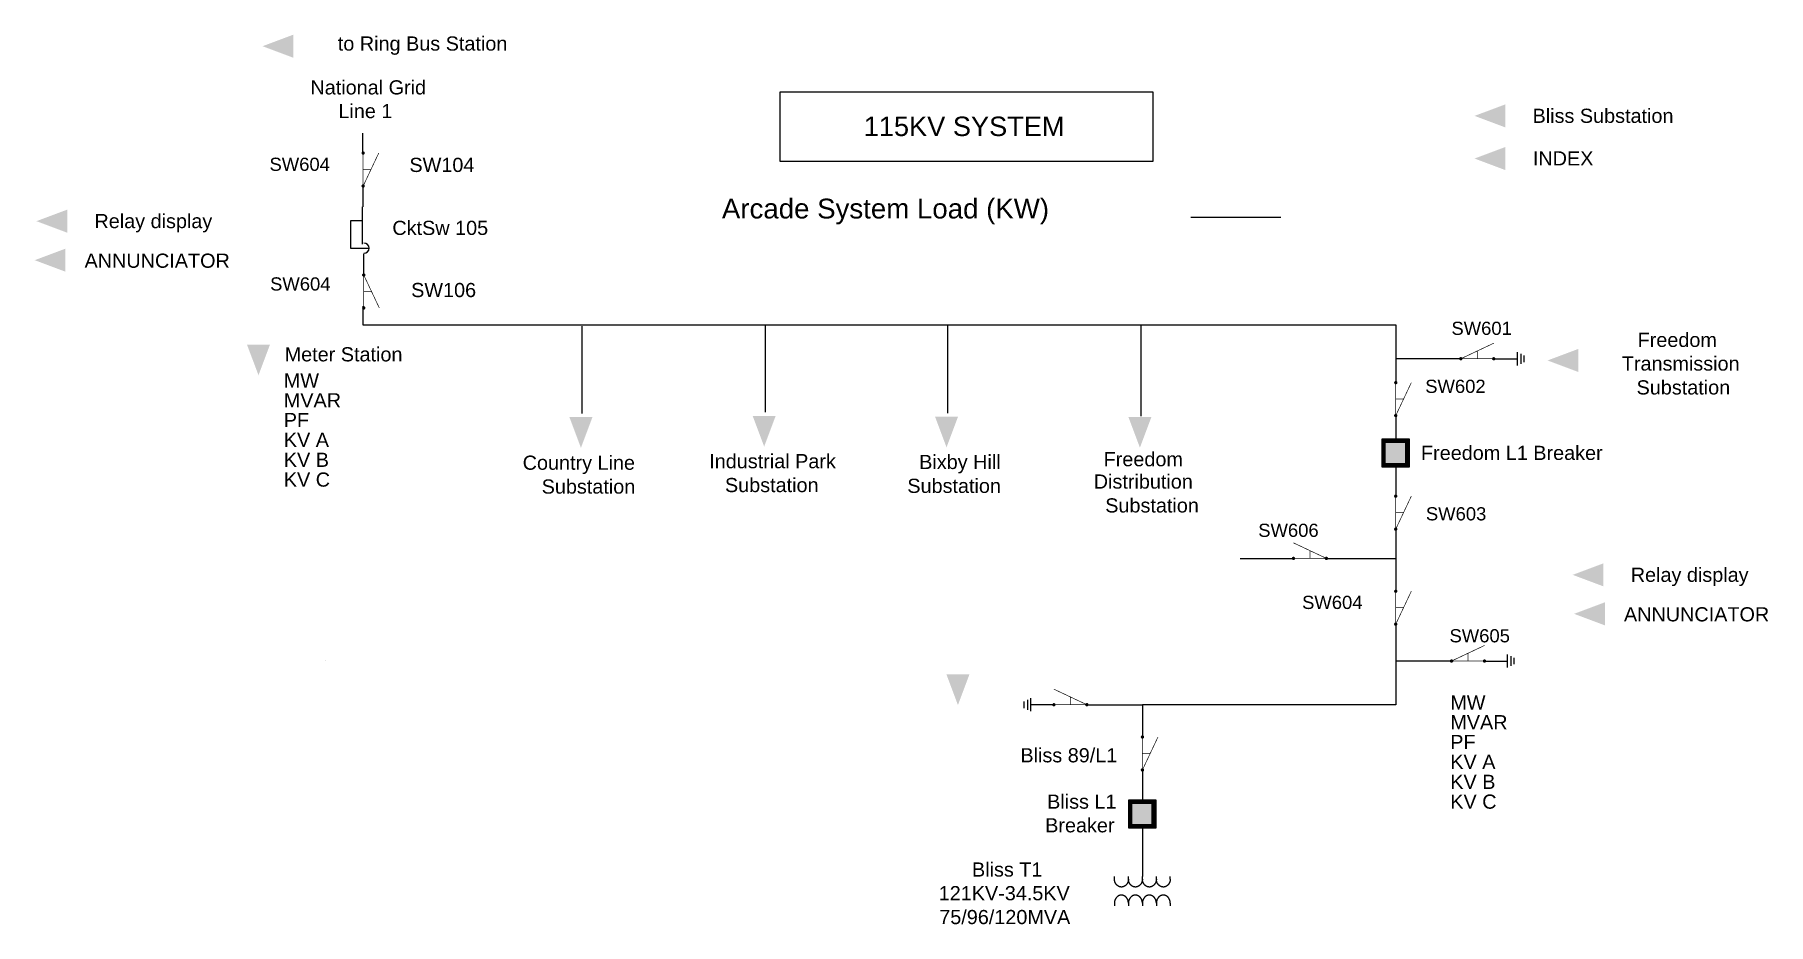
# Model space of a CAD drawing. Extents: x -9.9 to 16.3, y 5.7 to 19.2.
import ezdxf
from ezdxf.enums import TextEntityAlignment as Align

# ---------------------------------------------------------------- set-up
doc = ezdxf.new("R2010")
doc.units = 0
doc.header["$MEASUREMENT"] = 0
doc.layers.get('0').update_dxf_attribs({"color": 6, "linetype": 'CONTINUOUS'})
for name, color, linetype in [('DISPLAY', 7, 'CONTINUOUS'), ('STATE_1', 3, 'CONTINUOUS'), ('STATE_2', 1, 'CONTINUOUS'), ('SYMBOL', 7, 'CONTINUOUS')]:
    doc.layers.add(name, color=color, linetype=linetype)
doc.styles.add('ARIAL', font='txt')

# ---------------------------------------------------------------- blocks, each defined once
blk = doc.blocks.new('2_STATE_BRKR_SYMBOL_ST1-GR')
at = {"color": 6}
blk.add_lwpolyline([(6.047, 4.105), (6.467, 4.105), (6.467, 4.525), (6.047, 4.525)], close=True, dxfattribs=at)
at = {"layer": 'STATE_1', "color": 3, "linetype": 'Continuous'}
blk.add_line((6.408, 4.105), (6.408, 4.525), dxfattribs=at)
at = {"layer": 'STATE_1', "color": 3, "linetype": 'Continuous', "const_width": 0.0588}
for points in [[(6.047, 4.496), (6.467, 4.496)], [(6.077, 4.525), (6.077, 4.105)], [(6.438, 4.525), (6.438, 4.105)], [(6.047, 4.134), (6.467, 4.134)]]:
    blk.add_lwpolyline(points, dxfattribs=at)
at = {"layer": 'STATE_2', "color": 1}
blk.add_solid([(6.047, 4.105), (6.047, 4.525), (6.467, 4.105), (6.467, 4.525)], dxfattribs=at)
at = {"color": 6, "linetype": 'Continuous', "flags": 9}
blk.add_attdef('LINKAGE', (5.991, 3.959), '', height=0.084, dxfattribs=at)
blk = doc.blocks.new('ARROW_HEAD_DISPLAY_REF')
at = {"color": 5}
blk.add_solid([(0.125, -0.09375), (-0.125, 0), (0.125, 0.09375)], dxfattribs=at)
at = {"flags": 9}
blk.add_attdef('DISPLAY', (-0.25, -0.25), '', height=0.075, dxfattribs=at)
blk = doc.blocks.new('*U9')
at = {"layer": 'DISPLAY', "color": 2, "style": 'ARIAL'}
blk.add_text('Freedom L1 Breaker', height=0.215, dxfattribs=at).set_placement((11.08, 12.782))
blk = doc.blocks.new('SWITCH-1_ST1-GREEN_ST2-RE0')
at = {"const_width": 0.025}
for points in [[(-0.013, 0, 1), (0.013, 0, 1)], [(0.487, 0, 1), (0.512, 0, 1)]]:
    blk.add_lwpolyline(points, format="xyb", close=True, dxfattribs=at)
at = {"const_width": 0.01}
for points in [[(0, 0), (0.5, 0.236)], [(0.5, 0), (0, 0)], [(0.294, 0), (0.205, 0)], [(0.25, 0.123), (0.25, 0)]]:
    blk.add_lwpolyline(points, dxfattribs=at)
at = {"layer": 'STATE_1', "const_width": 0.025}
for points in [[(-0.013, 0, 1), (0.013, 0, 1)], [(0.487, 0, 1), (0.512, 0, 1)]]:
    blk.add_lwpolyline(points, format="xyb", close=True, dxfattribs=at)
at = {"layer": 'STATE_1', "const_width": 0.01}
for points in [[(0, 0), (0.5, 0.236)], [(0.294, 0), (0.205, 0)], [(0.25, 0.123), (0.25, 0)]]:
    blk.add_lwpolyline(points, dxfattribs=at)
at = {"layer": 'STATE_2', "const_width": 0.025}
for points in [[(-0.013, 0, 1), (0.013, 0, 1)], [(0.487, 0, 1), (0.512, 0, 1)]]:
    blk.add_lwpolyline(points, format="xyb", close=True, dxfattribs=at)
at = {"layer": 'STATE_2', "const_width": 0.01}
blk.add_lwpolyline([(0.5, 0), (0, 0)], dxfattribs=at)
at = {"linetype": 'Continuous', "style": 'ARIAL', "flags": 9}
blk.add_attdef('LINKAGE', (-0.063, -0.37), '', height=0.1, dxfattribs=at)
blk = doc.blocks.new('*U12')
at = {"color": 2, "style": 'ARIAL'}
blk.add_text('SW605', height=0.2, dxfattribs=at).set_placement((11.512, 10.015))
blk = doc.blocks.new('*U13')
at = {"color": 2, "style": 'ARIAL'}
blk.add_text('SW604', height=0.2, dxfattribs=at).set_placement((9.277, 10.521))
blk = doc.blocks.new('*U14')
at = {"color": 2, "style": 'ARIAL'}
blk.add_text('SW606', height=0.2, dxfattribs=at).set_placement((8.612, 11.615))
blk = doc.blocks.new('*U15')
at = {"color": 2, "style": 'ARIAL'}
blk.add_text('SW603', height=0.2, dxfattribs=at).set_placement((11.154, 11.865))
blk = doc.blocks.new('*U16')
at = {"color": 2, "style": 'ARIAL'}
blk.add_text('SW602', height=0.2, dxfattribs=at).set_placement((11.144, 13.799))
blk = doc.blocks.new('*U17')
at = {"color": 2, "style": 'ARIAL'}
blk.add_text('SW601', height=0.2, dxfattribs=at).set_placement((11.541, 14.679))
blk = doc.blocks.new('*U18')
at = {"color": 2, "style": 'ARIAL'}
blk.add_text('Arcade System Load (KW)', height=0.3, dxfattribs=at).set_placement((0.724, 15.494))
blk = doc.blocks.new('*U19')
at = {"color": 2, "style": 'ARIAL'}
blk.add_text('SW604', height=0.2, dxfattribs=at).set_placement((9.277, 10.521))
blk = doc.blocks.new('*U20')
at = {"color": 2, "style": 'ARIAL'}
blk.add_text('SW604', height=0.2, dxfattribs=at).set_placement((9.277, 10.521))
blk = doc.blocks.new('CKTSW2030')
at = {"color": 6}
for p, q in [((0.186, 0.416), (0.186, 0.625)), ((0, 0.416), (0, 0)), ((0.186, 0.416), (0, 0.416)), ((0.186, 0.324), (0.186, 0.416)), ((0.186, 0.06), (0.186, 0.324)), ((0, 0), (0.284, 0))]:
    blk.add_line(p, q, dxfattribs=at)
blk.add_arc((0.206, 0), 0.0778, 270, 90, dxfattribs=at)
at = {"layer": 'STATE_1', "color": 3}
for p, q in [((0.186, 0.416), (0.186, 0.625)), ((0, 0.416), (0, 0)), ((0.186, 0.416), (0, 0.416)), ((0.186, 0.324), (0.186, 0.416)), ((0.186, 0.06), (0.186, 0.324)), ((0, 0), (0.284, 0))]:
    blk.add_line(p, q, dxfattribs=at)
blk.add_arc((0.206, 0), 0.0778, 270, 90, dxfattribs=at)
at = {"layer": 'STATE_2', "color": 1}
for p, q in [((0.186, 0.416), (0.186, 0.625)), ((0, 0.416), (0, 0)), ((0.186, 0.416), (0, 0.416)), ((0.186, 0.324), (0.186, 0.416)), ((0.186, 0.06), (0.186, 0.324)), ((0, 0), (0.284, 0))]:
    blk.add_line(p, q, dxfattribs=at)
blk.add_arc((0.206, 0), 0.0778, 270, 90, dxfattribs=at)
at = {"linetype": 'Continuous', "style": 'ARIAL', "flags": 9}
blk.add_attdef('LINKAGE', (-0.063, -0.37), '', height=0.1, dxfattribs=at)
blk = doc.blocks.new('ARROW_HEAD_DISPLAY_REF0')
at = {"color": 5}
blk.add_solid([(0.125, -0.09375), (-0.125, 0), (0.125, 0.09375)], dxfattribs=at)
at = {"flags": 9}
blk.add_attdef('DISPLAY', (-0.25, -0.25), '', height=0.075, dxfattribs=at)

msp = doc.modelspace()

# ---------------------------------------------------------------- linework, layer by layer
for p, q in [((7.591, 16.467), (8.955, 16.467)), ((-5.526, 9.744), (-5.526, 9.744))]:
    msp.add_line(p, q)
at = {"color": 4}
msp.add_lwpolyline([(1.366, 18.368), (7.014, 18.368), (7.014, 17.308), (1.366, 17.308)], close=True, dxfattribs=at)
at = {"color": 2}
for points in [[(6.644, 6.425, 0), (6.644, 6.422, 0), (6.644, 6.419, 0), (6.644, 6.416, 0), (6.643, 6.413, 0), (6.643, 6.41, 0), (6.643, 6.407, 0), (6.642, 6.404, 0), (6.642, 6.401, 0), (6.641, 6.398, 0), (6.641, 6.396, 0), (6.64, 6.393, 0), (6.639, 6.39, 0), (6.638, 6.387, 0), (6.638, 6.384, 0), (6.637, 6.381, 0), (6.636, 6.379, 0), (6.635, 6.376, 0), (6.634, 6.373, 0), (6.633, 6.371, 0), (6.631, 6.368, 0), (6.63, 6.365, 0), (6.629, 6.363, 0), (6.627, 6.36, 0), (6.626, 6.358, 0), (6.625, 6.355, 0), (6.623, 6.353, 0), (6.621, 6.351, 0), (6.62, 6.348, 0), (6.618, 6.346, 0), (6.616, 6.344, 0), (6.615, 6.342, 0), (6.613, 6.34, 0), (6.611, 6.337, 0), (6.609, 6.335, 0), (6.607, 6.333, 0), (6.605, 6.332, 0), (6.603, 6.33, 0), (6.601, 6.328, 0), (6.599, 6.326, 0), (6.597, 6.325, 0), (6.595, 6.323, 0), (6.592, 6.321, 0), (6.59, 6.32, 0), (6.588, 6.318, 0), (6.586, 6.317, 0), (6.583, 6.316, 0), (6.581, 6.315, 0), (6.578, 6.313, 0), (6.576, 6.312, 0), (6.574, 6.311, 0), (6.571, 6.31, 0), (6.569, 6.309, 0), (6.566, 6.309, 0), (6.564, 6.308, 0), (6.561, 6.307, 0), (6.559, 6.306, 0), (6.556, 6.306, 0), (6.553, 6.305, 0), (6.551, 6.305, 0), (6.548, 6.305, 0), (6.546, 6.304, 0), (6.543, 6.304, 0), (6.541, 6.304, 0), (6.538, 6.304, 0), (6.535, 6.304, 0), (6.533, 6.304, 0), (6.53, 6.304, 0), (6.528, 6.305, 0), (6.525, 6.305, 0), (6.522, 6.305, 0), (6.52, 6.306, 0), (6.517, 6.306, 0), (6.515, 6.307, 0), (6.512, 6.308, 0), (6.51, 6.309, 0), (6.507, 6.309, 0), (6.505, 6.31, 0), (6.502, 6.311, 0), (6.5, 6.312, 0), (6.497, 6.313, 0), (6.495, 6.315, 0), (6.493, 6.316, 0), (6.49, 6.317, 0), (6.488, 6.318, 0), (6.486, 6.32, 0), (6.484, 6.321, 0), (6.481, 6.323, 0), (6.479, 6.325, 0), (6.477, 6.326, 0), (6.475, 6.328, 0), (6.473, 6.33, 0), (6.471, 6.332, 0), (6.469, 6.333, 0), (6.467, 6.335, 0), (6.465, 6.337, 0), (6.463, 6.34, 0), (6.461, 6.342, 0), (6.46, 6.344, 0), (6.458, 6.346, 0), (6.456, 6.348, 0), (6.454, 6.351, 0), (6.453, 6.353, 0), (6.451, 6.355, 0), (6.45, 6.358, 0), (6.449, 6.36, 0), (6.447, 6.363, 0), (6.446, 6.365, 0), (6.445, 6.368, 0), (6.443, 6.371, 0), (6.442, 6.373, 0), (6.441, 6.376, 0), (6.44, 6.379, 0), (6.439, 6.381, 0), (6.438, 6.384, 0), (6.437, 6.387, 0), (6.437, 6.39, 0), (6.436, 6.393, 0), (6.435, 6.396, 0), (6.435, 6.398, 0), (6.434, 6.401, 0), (6.434, 6.404, 0), (6.433, 6.407, 0), (6.433, 6.41, 0), (6.433, 6.413, 0), (6.432, 6.416, 0), (6.432, 6.419, 0), (6.432, 6.422, 0), (6.432, 6.425, 0)], [(6.856, 6.425, 0), (6.856, 6.422, 0), (6.855, 6.419, 0), (6.855, 6.416, 0), (6.855, 6.413, 0), (6.855, 6.41, 0), (6.854, 6.407, 0), (6.854, 6.404, 0), (6.854, 6.401, 0), (6.853, 6.398, 0), (6.852, 6.396, 0), (6.852, 6.393, 0), (6.851, 6.39, 0), (6.85, 6.387, 0), (6.849, 6.384, 0), (6.848, 6.381, 0), (6.847, 6.379, 0), (6.846, 6.376, 0), (6.845, 6.373, 0), (6.844, 6.371, 0), (6.843, 6.368, 0), (6.842, 6.365, 0), (6.84, 6.363, 0), (6.839, 6.36, 0), (6.838, 6.358, 0), (6.836, 6.355, 0), (6.835, 6.353, 0), (6.833, 6.351, 0), (6.832, 6.348, 0), (6.83, 6.346, 0), (6.828, 6.344, 0), (6.826, 6.342, 0), (6.825, 6.34, 0), (6.823, 6.337, 0), (6.821, 6.335, 0), (6.819, 6.333, 0), (6.817, 6.332, 0), (6.815, 6.33, 0), (6.813, 6.328, 0), (6.811, 6.326, 0), (6.809, 6.325, 0), (6.806, 6.323, 0), (6.804, 6.321, 0), (6.802, 6.32, 0), (6.8, 6.318, 0), (6.797, 6.317, 0), (6.795, 6.316, 0), (6.793, 6.315, 0), (6.79, 6.313, 0), (6.788, 6.312, 0), (6.785, 6.311, 0), (6.783, 6.31, 0), (6.78, 6.309, 0), (6.778, 6.309, 0), (6.775, 6.308, 0), (6.773, 6.307, 0), (6.77, 6.306, 0), (6.768, 6.306, 0), (6.765, 6.305, 0), (6.763, 6.305, 0), (6.76, 6.305, 0), (6.757, 6.304, 0), (6.755, 6.304, 0), (6.752, 6.304, 0), (6.75, 6.304, 0), (6.747, 6.304, 0), (6.744, 6.304, 0), (6.742, 6.304, 0), (6.739, 6.305, 0), (6.737, 6.305, 0), (6.734, 6.305, 0), (6.732, 6.306, 0), (6.729, 6.306, 0), (6.726, 6.307, 0), (6.724, 6.308, 0), (6.721, 6.309, 0), (6.719, 6.309, 0), (6.716, 6.31, 0), (6.714, 6.311, 0), (6.712, 6.312, 0), (6.709, 6.313, 0), (6.707, 6.315, 0), (6.704, 6.316, 0), (6.702, 6.317, 0), (6.7, 6.318, 0), (6.697, 6.32, 0), (6.695, 6.321, 0), (6.693, 6.323, 0), (6.691, 6.325, 0), (6.689, 6.326, 0), (6.687, 6.328, 0), (6.685, 6.33, 0), (6.683, 6.332, 0), (6.681, 6.333, 0), (6.679, 6.335, 0), (6.677, 6.337, 0), (6.675, 6.34, 0), (6.673, 6.342, 0), (6.671, 6.344, 0), (6.67, 6.346, 0), (6.668, 6.348, 0), (6.666, 6.351, 0), (6.665, 6.353, 0), (6.663, 6.355, 0), (6.662, 6.358, 0), (6.66, 6.36, 0), (6.659, 6.363, 0), (6.658, 6.365, 0), (6.656, 6.368, 0), (6.655, 6.371, 0), (6.654, 6.373, 0), (6.653, 6.376, 0), (6.652, 6.379, 0), (6.651, 6.381, 0), (6.65, 6.384, 0), (6.649, 6.387, 0), (6.648, 6.39, 0), (6.648, 6.393, 0), (6.647, 6.396, 0), (6.646, 6.398, 0), (6.646, 6.401, 0), (6.645, 6.404, 0), (6.645, 6.407, 0), (6.645, 6.41, 0), (6.644, 6.413, 0), (6.644, 6.416, 0), (6.644, 6.419, 0), (6.644, 6.422, 0), (6.644, 6.425, 0)], [(7.067, 6.425, 0), (7.067, 6.422, 0), (7.067, 6.419, 0), (7.067, 6.416, 0), (7.067, 6.413, 0), (7.066, 6.41, 0), (7.066, 6.407, 0), (7.066, 6.404, 0), (7.065, 6.401, 0), (7.065, 6.398, 0), (7.064, 6.396, 0), (7.063, 6.393, 0), (7.063, 6.39, 0), (7.062, 6.387, 0), (7.061, 6.384, 0), (7.06, 6.381, 0), (7.059, 6.379, 0), (7.058, 6.376, 0), (7.057, 6.373, 0), (7.056, 6.371, 0), (7.055, 6.368, 0), (7.054, 6.365, 0), (7.052, 6.363, 0), (7.051, 6.36, 0), (7.049, 6.358, 0), (7.048, 6.355, 0), (7.046, 6.353, 0), (7.045, 6.351, 0), (7.043, 6.348, 0), (7.042, 6.346, 0), (7.04, 6.344, 0), (7.038, 6.342, 0), (7.036, 6.34, 0), (7.034, 6.337, 0), (7.033, 6.335, 0), (7.031, 6.333, 0), (7.029, 6.332, 0), (7.027, 6.33, 0), (7.024, 6.328, 0), (7.022, 6.326, 0), (7.02, 6.325, 0), (7.018, 6.323, 0), (7.016, 6.321, 0), (7.014, 6.32, 0), (7.011, 6.318, 0), (7.009, 6.317, 0), (7.007, 6.316, 0), (7.004, 6.315, 0), (7.002, 6.313, 0), (7, 6.312, 0), (6.997, 6.311, 0), (6.995, 6.31, 0), (6.992, 6.309, 0), (6.99, 6.309, 0), (6.987, 6.308, 0), (6.985, 6.307, 0), (6.982, 6.306, 0), (6.98, 6.306, 0), (6.977, 6.305, 0), (6.974, 6.305, 0), (6.972, 6.305, 0), (6.969, 6.304, 0), (6.967, 6.304, 0), (6.964, 6.304, 0), (6.961, 6.304, 0), (6.959, 6.304, 0), (6.956, 6.304, 0), (6.954, 6.304, 0), (6.951, 6.305, 0), (6.948, 6.305, 0), (6.946, 6.305, 0), (6.943, 6.306, 0), (6.941, 6.306, 0), (6.938, 6.307, 0), (6.936, 6.308, 0), (6.933, 6.309, 0), (6.931, 6.309, 0), (6.928, 6.31, 0), (6.926, 6.311, 0), (6.923, 6.312, 0), (6.921, 6.313, 0), (6.919, 6.315, 0), (6.916, 6.316, 0), (6.914, 6.317, 0), (6.912, 6.318, 0), (6.909, 6.32, 0), (6.907, 6.321, 0), (6.905, 6.323, 0), (6.903, 6.325, 0), (6.9, 6.326, 0), (6.898, 6.328, 0), (6.896, 6.33, 0), (6.894, 6.332, 0), (6.892, 6.333, 0), (6.89, 6.335, 0), (6.888, 6.337, 0), (6.887, 6.34, 0), (6.885, 6.342, 0), (6.883, 6.344, 0), (6.881, 6.346, 0), (6.88, 6.348, 0), (6.878, 6.351, 0), (6.876, 6.353, 0), (6.875, 6.355, 0), (6.873, 6.358, 0), (6.872, 6.36, 0), (6.871, 6.363, 0), (6.869, 6.365, 0), (6.868, 6.368, 0), (6.867, 6.371, 0), (6.866, 6.373, 0), (6.865, 6.376, 0), (6.864, 6.379, 0), (6.863, 6.381, 0), (6.862, 6.384, 0), (6.861, 6.387, 0), (6.86, 6.39, 0), (6.859, 6.393, 0), (6.859, 6.396, 0), (6.858, 6.398, 0), (6.858, 6.401, 0), (6.857, 6.404, 0), (6.857, 6.407, 0), (6.856, 6.41, 0), (6.856, 6.413, 0), (6.856, 6.416, 0), (6.856, 6.419, 0), (6.856, 6.422, 0), (6.856, 6.425, 0)], [(7.279, 6.425, 0), (7.279, 6.422, 0), (7.279, 6.419, 0), (7.279, 6.416, 0), (7.279, 6.413, 0), (7.278, 6.41, 0), (7.278, 6.407, 0), (7.277, 6.404, 0), (7.277, 6.401, 0), (7.276, 6.398, 0), (7.276, 6.396, 0), (7.275, 6.393, 0), (7.274, 6.39, 0), (7.274, 6.387, 0), (7.273, 6.384, 0), (7.272, 6.381, 0), (7.271, 6.379, 0), (7.27, 6.376, 0), (7.269, 6.373, 0), (7.268, 6.371, 0), (7.267, 6.368, 0), (7.265, 6.365, 0), (7.264, 6.363, 0), (7.263, 6.36, 0), (7.261, 6.358, 0), (7.26, 6.355, 0), (7.258, 6.353, 0), (7.257, 6.351, 0), (7.255, 6.348, 0), (7.253, 6.346, 0), (7.252, 6.344, 0), (7.25, 6.342, 0), (7.248, 6.34, 0), (7.246, 6.337, 0), (7.244, 6.335, 0), (7.242, 6.333, 0), (7.24, 6.332, 0), (7.238, 6.33, 0), (7.236, 6.328, 0), (7.234, 6.326, 0), (7.232, 6.325, 0), (7.23, 6.323, 0), (7.228, 6.321, 0), (7.225, 6.32, 0), (7.223, 6.318, 0), (7.221, 6.317, 0), (7.218, 6.316, 0), (7.216, 6.315, 0), (7.214, 6.313, 0), (7.211, 6.312, 0), (7.209, 6.311, 0), (7.206, 6.31, 0), (7.204, 6.309, 0), (7.201, 6.309, 0), (7.199, 6.308, 0), (7.196, 6.307, 0), (7.194, 6.306, 0), (7.191, 6.306, 0), (7.189, 6.305, 0), (7.186, 6.305, 0), (7.184, 6.305, 0), (7.181, 6.304, 0), (7.178, 6.304, 0), (7.176, 6.304, 0), (7.173, 6.304, 0), (7.171, 6.304, 0), (7.168, 6.304, 0), (7.165, 6.304, 0), (7.163, 6.305, 0), (7.16, 6.305, 0), (7.158, 6.305, 0), (7.155, 6.306, 0), (7.152, 6.306, 0), (7.15, 6.307, 0), (7.147, 6.308, 0), (7.145, 6.309, 0), (7.142, 6.309, 0), (7.14, 6.31, 0), (7.137, 6.311, 0), (7.135, 6.312, 0), (7.133, 6.313, 0), (7.13, 6.315, 0), (7.128, 6.316, 0), (7.126, 6.317, 0), (7.123, 6.318, 0), (7.121, 6.32, 0), (7.119, 6.321, 0), (7.117, 6.323, 0), (7.114, 6.325, 0), (7.112, 6.326, 0), (7.11, 6.328, 0), (7.108, 6.33, 0), (7.106, 6.332, 0), (7.104, 6.333, 0), (7.102, 6.335, 0), (7.1, 6.337, 0), (7.098, 6.34, 0), (7.096, 6.342, 0), (7.095, 6.344, 0), (7.093, 6.346, 0), (7.091, 6.348, 0), (7.09, 6.351, 0), (7.088, 6.353, 0), (7.087, 6.355, 0), (7.085, 6.358, 0), (7.084, 6.36, 0), (7.082, 6.363, 0), (7.081, 6.365, 0), (7.08, 6.368, 0), (7.079, 6.371, 0), (7.077, 6.373, 0), (7.076, 6.376, 0), (7.075, 6.379, 0), (7.074, 6.381, 0), (7.073, 6.384, 0), (7.073, 6.387, 0), (7.072, 6.39, 0), (7.071, 6.393, 0), (7.07, 6.396, 0), (7.07, 6.398, 0), (7.069, 6.401, 0), (7.069, 6.404, 0), (7.068, 6.407, 0), (7.068, 6.41, 0), (7.068, 6.413, 0), (7.068, 6.416, 0), (7.067, 6.419, 0), (7.067, 6.422, 0), (7.067, 6.425, 0)], [(6.644, 6.06, 0), (6.644, 6.063, 0), (6.644, 6.066, 0), (6.644, 6.069, 0), (6.643, 6.072, 0), (6.643, 6.075, 0), (6.643, 6.078, 0), (6.642, 6.081, 0), (6.642, 6.084, 0), (6.641, 6.086, 0), (6.641, 6.089, 0), (6.64, 6.092, 0), (6.639, 6.095, 0), (6.638, 6.098, 0), (6.638, 6.101, 0), (6.637, 6.103, 0), (6.636, 6.106, 0), (6.635, 6.109, 0), (6.634, 6.112, 0), (6.633, 6.114, 0), (6.631, 6.117, 0), (6.63, 6.12, 0), (6.629, 6.122, 0), (6.627, 6.125, 0), (6.626, 6.127, 0), (6.625, 6.13, 0), (6.623, 6.132, 0), (6.621, 6.134, 0), (6.62, 6.137, 0), (6.618, 6.139, 0), (6.616, 6.141, 0), (6.615, 6.143, 0), (6.613, 6.145, 0), (6.611, 6.147, 0), (6.609, 6.149, 0), (6.607, 6.151, 0), (6.605, 6.153, 0), (6.603, 6.155, 0), (6.601, 6.157, 0), (6.599, 6.159, 0), (6.597, 6.16, 0), (6.595, 6.162, 0), (6.592, 6.164, 0), (6.59, 6.165, 0), (6.588, 6.167, 0), (6.586, 6.168, 0), (6.583, 6.169, 0), (6.581, 6.17, 0), (6.578, 6.172, 0), (6.576, 6.173, 0), (6.574, 6.174, 0), (6.571, 6.175, 0), (6.569, 6.176, 0), (6.566, 6.176, 0), (6.564, 6.177, 0), (6.561, 6.178, 0), (6.559, 6.178, 0), (6.556, 6.179, 0), (6.553, 6.179, 0), (6.551, 6.18, 0), (6.548, 6.18, 0), (6.546, 6.18, 0), (6.543, 6.181, 0), (6.541, 6.181, 0), (6.538, 6.181, 0), (6.535, 6.181, 0), (6.533, 6.181, 0), (6.53, 6.18, 0), (6.528, 6.18, 0), (6.525, 6.18, 0), (6.522, 6.179, 0), (6.52, 6.179, 0), (6.517, 6.178, 0), (6.515, 6.178, 0), (6.512, 6.177, 0), (6.51, 6.176, 0), (6.507, 6.176, 0), (6.505, 6.175, 0), (6.502, 6.174, 0), (6.5, 6.173, 0), (6.497, 6.172, 0), (6.495, 6.17, 0), (6.493, 6.169, 0), (6.49, 6.168, 0), (6.488, 6.167, 0), (6.486, 6.165, 0), (6.484, 6.164, 0), (6.481, 6.162, 0), (6.479, 6.16, 0), (6.477, 6.159, 0), (6.475, 6.157, 0), (6.473, 6.155, 0), (6.471, 6.153, 0), (6.469, 6.151, 0), (6.467, 6.149, 0), (6.465, 6.147, 0), (6.463, 6.145, 0), (6.461, 6.143, 0), (6.46, 6.141, 0), (6.458, 6.139, 0), (6.456, 6.137, 0), (6.454, 6.134, 0), (6.453, 6.132, 0), (6.451, 6.13, 0), (6.45, 6.127, 0), (6.449, 6.125, 0), (6.447, 6.122, 0), (6.446, 6.12, 0), (6.445, 6.117, 0), (6.443, 6.114, 0), (6.442, 6.112, 0), (6.441, 6.109, 0), (6.44, 6.106, 0), (6.439, 6.103, 0), (6.438, 6.101, 0), (6.437, 6.098, 0), (6.437, 6.095, 0), (6.436, 6.092, 0), (6.435, 6.089, 0), (6.435, 6.086, 0), (6.434, 6.084, 0), (6.434, 6.081, 0), (6.433, 6.078, 0), (6.433, 6.075, 0), (6.433, 6.072, 0), (6.432, 6.069, 0), (6.432, 6.066, 0), (6.432, 6.063, 0), (6.432, 6.06, 0)], [(6.856, 6.06, 0), (6.856, 6.063, 0), (6.855, 6.066, 0), (6.855, 6.069, 0), (6.855, 6.072, 0), (6.855, 6.075, 0), (6.854, 6.078, 0), (6.854, 6.081, 0), (6.854, 6.084, 0), (6.853, 6.086, 0), (6.852, 6.089, 0), (6.852, 6.092, 0), (6.851, 6.095, 0), (6.85, 6.098, 0), (6.849, 6.101, 0), (6.848, 6.103, 0), (6.847, 6.106, 0), (6.846, 6.109, 0), (6.845, 6.112, 0), (6.844, 6.114, 0), (6.843, 6.117, 0), (6.842, 6.12, 0), (6.84, 6.122, 0), (6.839, 6.125, 0), (6.838, 6.127, 0), (6.836, 6.13, 0), (6.835, 6.132, 0), (6.833, 6.134, 0), (6.832, 6.137, 0), (6.83, 6.139, 0), (6.828, 6.141, 0), (6.826, 6.143, 0), (6.825, 6.145, 0), (6.823, 6.147, 0), (6.821, 6.149, 0), (6.819, 6.151, 0), (6.817, 6.153, 0), (6.815, 6.155, 0), (6.813, 6.157, 0), (6.811, 6.159, 0), (6.809, 6.16, 0), (6.806, 6.162, 0), (6.804, 6.164, 0), (6.802, 6.165, 0), (6.8, 6.167, 0), (6.797, 6.168, 0), (6.795, 6.169, 0), (6.793, 6.17, 0), (6.79, 6.172, 0), (6.788, 6.173, 0), (6.785, 6.174, 0), (6.783, 6.175, 0), (6.78, 6.176, 0), (6.778, 6.176, 0), (6.775, 6.177, 0), (6.773, 6.178, 0), (6.77, 6.178, 0), (6.768, 6.179, 0), (6.765, 6.179, 0), (6.763, 6.18, 0), (6.76, 6.18, 0), (6.757, 6.18, 0), (6.755, 6.181, 0), (6.752, 6.181, 0), (6.75, 6.181, 0), (6.747, 6.181, 0), (6.744, 6.181, 0), (6.742, 6.18, 0), (6.739, 6.18, 0), (6.737, 6.18, 0), (6.734, 6.179, 0), (6.732, 6.179, 0), (6.729, 6.178, 0), (6.726, 6.178, 0), (6.724, 6.177, 0), (6.721, 6.176, 0), (6.719, 6.176, 0), (6.716, 6.175, 0), (6.714, 6.174, 0), (6.712, 6.173, 0), (6.709, 6.172, 0), (6.707, 6.17, 0), (6.704, 6.169, 0), (6.702, 6.168, 0), (6.7, 6.167, 0), (6.697, 6.165, 0), (6.695, 6.164, 0), (6.693, 6.162, 0), (6.691, 6.16, 0), (6.689, 6.159, 0), (6.687, 6.157, 0), (6.685, 6.155, 0), (6.683, 6.153, 0), (6.681, 6.151, 0), (6.679, 6.149, 0), (6.677, 6.147, 0), (6.675, 6.145, 0), (6.673, 6.143, 0), (6.671, 6.141, 0), (6.67, 6.139, 0), (6.668, 6.137, 0), (6.666, 6.134, 0), (6.665, 6.132, 0), (6.663, 6.13, 0), (6.662, 6.127, 0), (6.66, 6.125, 0), (6.659, 6.122, 0), (6.658, 6.12, 0), (6.656, 6.117, 0), (6.655, 6.114, 0), (6.654, 6.112, 0), (6.653, 6.109, 0), (6.652, 6.106, 0), (6.651, 6.103, 0), (6.65, 6.101, 0), (6.649, 6.098, 0), (6.648, 6.095, 0), (6.648, 6.092, 0), (6.647, 6.089, 0), (6.646, 6.086, 0), (6.646, 6.084, 0), (6.645, 6.081, 0), (6.645, 6.078, 0), (6.645, 6.075, 0), (6.644, 6.072, 0), (6.644, 6.069, 0), (6.644, 6.066, 0), (6.644, 6.063, 0), (6.644, 6.06, 0)], [(7.067, 6.06, 0), (7.067, 6.063, 0), (7.067, 6.066, 0), (7.067, 6.069, 0), (7.067, 6.072, 0), (7.066, 6.075, 0), (7.066, 6.078, 0), (7.066, 6.081, 0), (7.065, 6.084, 0), (7.065, 6.086, 0), (7.064, 6.089, 0), (7.063, 6.092, 0), (7.063, 6.095, 0), (7.062, 6.098, 0), (7.061, 6.101, 0), (7.06, 6.103, 0), (7.059, 6.106, 0), (7.058, 6.109, 0), (7.057, 6.112, 0), (7.056, 6.114, 0), (7.055, 6.117, 0), (7.054, 6.12, 0), (7.052, 6.122, 0), (7.051, 6.125, 0), (7.049, 6.127, 0), (7.048, 6.13, 0), (7.046, 6.132, 0), (7.045, 6.134, 0), (7.043, 6.137, 0), (7.042, 6.139, 0), (7.04, 6.141, 0), (7.038, 6.143, 0), (7.036, 6.145, 0), (7.034, 6.147, 0), (7.033, 6.149, 0), (7.031, 6.151, 0), (7.029, 6.153, 0), (7.027, 6.155, 0), (7.024, 6.157, 0), (7.022, 6.159, 0), (7.02, 6.16, 0), (7.018, 6.162, 0), (7.016, 6.164, 0), (7.014, 6.165, 0), (7.011, 6.167, 0), (7.009, 6.168, 0), (7.007, 6.169, 0), (7.004, 6.17, 0), (7.002, 6.172, 0), (7, 6.173, 0), (6.997, 6.174, 0), (6.995, 6.175, 0), (6.992, 6.176, 0), (6.99, 6.176, 0), (6.987, 6.177, 0), (6.985, 6.178, 0), (6.982, 6.178, 0), (6.98, 6.179, 0), (6.977, 6.179, 0), (6.974, 6.18, 0), (6.972, 6.18, 0), (6.969, 6.18, 0), (6.967, 6.181, 0), (6.964, 6.181, 0), (6.961, 6.181, 0), (6.959, 6.181, 0), (6.956, 6.181, 0), (6.954, 6.18, 0), (6.951, 6.18, 0), (6.948, 6.18, 0), (6.946, 6.179, 0), (6.943, 6.179, 0), (6.941, 6.178, 0), (6.938, 6.178, 0), (6.936, 6.177, 0), (6.933, 6.176, 0), (6.931, 6.176, 0), (6.928, 6.175, 0), (6.926, 6.174, 0), (6.923, 6.173, 0), (6.921, 6.172, 0), (6.919, 6.17, 0), (6.916, 6.169, 0), (6.914, 6.168, 0), (6.912, 6.167, 0), (6.909, 6.165, 0), (6.907, 6.164, 0), (6.905, 6.162, 0), (6.903, 6.16, 0), (6.9, 6.159, 0), (6.898, 6.157, 0), (6.896, 6.155, 0), (6.894, 6.153, 0), (6.892, 6.151, 0), (6.89, 6.149, 0), (6.888, 6.147, 0), (6.887, 6.145, 0), (6.885, 6.143, 0), (6.883, 6.141, 0), (6.881, 6.139, 0), (6.88, 6.137, 0), (6.878, 6.134, 0), (6.876, 6.132, 0), (6.875, 6.13, 0), (6.873, 6.127, 0), (6.872, 6.125, 0), (6.871, 6.122, 0), (6.869, 6.12, 0), (6.868, 6.117, 0), (6.867, 6.114, 0), (6.866, 6.112, 0), (6.865, 6.109, 0), (6.864, 6.106, 0), (6.863, 6.103, 0), (6.862, 6.101, 0), (6.861, 6.098, 0), (6.86, 6.095, 0), (6.859, 6.092, 0), (6.859, 6.089, 0), (6.858, 6.086, 0), (6.858, 6.084, 0), (6.857, 6.081, 0), (6.857, 6.078, 0), (6.856, 6.075, 0), (6.856, 6.072, 0), (6.856, 6.069, 0), (6.856, 6.066, 0), (6.856, 6.063, 0), (6.856, 6.06, 0)], [(7.279, 6.06, 0), (7.279, 6.063, 0), (7.279, 6.066, 0), (7.279, 6.069, 0), (7.279, 6.072, 0), (7.278, 6.075, 0), (7.278, 6.078, 0), (7.277, 6.081, 0), (7.277, 6.084, 0), (7.276, 6.086, 0), (7.276, 6.089, 0), (7.275, 6.092, 0), (7.274, 6.095, 0), (7.274, 6.098, 0), (7.273, 6.101, 0), (7.272, 6.103, 0), (7.271, 6.106, 0), (7.27, 6.109, 0), (7.269, 6.112, 0), (7.268, 6.114, 0), (7.267, 6.117, 0), (7.265, 6.12, 0), (7.264, 6.122, 0), (7.263, 6.125, 0), (7.261, 6.127, 0), (7.26, 6.13, 0), (7.258, 6.132, 0), (7.257, 6.134, 0), (7.255, 6.137, 0), (7.253, 6.139, 0), (7.252, 6.141, 0), (7.25, 6.143, 0), (7.248, 6.145, 0), (7.246, 6.147, 0), (7.244, 6.149, 0), (7.242, 6.151, 0), (7.24, 6.153, 0), (7.238, 6.155, 0), (7.236, 6.157, 0), (7.234, 6.159, 0), (7.232, 6.16, 0), (7.23, 6.162, 0), (7.228, 6.164, 0), (7.225, 6.165, 0), (7.223, 6.167, 0), (7.221, 6.168, 0), (7.218, 6.169, 0), (7.216, 6.17, 0), (7.214, 6.172, 0), (7.211, 6.173, 0), (7.209, 6.174, 0), (7.206, 6.175, 0), (7.204, 6.176, 0), (7.201, 6.176, 0), (7.199, 6.177, 0), (7.196, 6.178, 0), (7.194, 6.178, 0), (7.191, 6.179, 0), (7.189, 6.179, 0), (7.186, 6.18, 0), (7.184, 6.18, 0), (7.181, 6.18, 0), (7.178, 6.181, 0), (7.176, 6.181, 0), (7.173, 6.181, 0), (7.171, 6.181, 0), (7.168, 6.181, 0), (7.165, 6.18, 0), (7.163, 6.18, 0), (7.16, 6.18, 0), (7.158, 6.179, 0), (7.155, 6.179, 0), (7.152, 6.178, 0), (7.15, 6.178, 0), (7.147, 6.177, 0), (7.145, 6.176, 0), (7.142, 6.176, 0), (7.14, 6.175, 0), (7.137, 6.174, 0), (7.135, 6.173, 0), (7.133, 6.172, 0), (7.13, 6.17, 0), (7.128, 6.169, 0), (7.126, 6.168, 0), (7.123, 6.167, 0), (7.121, 6.165, 0), (7.119, 6.164, 0), (7.117, 6.162, 0), (7.114, 6.16, 0), (7.112, 6.159, 0), (7.11, 6.157, 0), (7.108, 6.155, 0), (7.106, 6.153, 0), (7.104, 6.151, 0), (7.102, 6.149, 0), (7.1, 6.147, 0), (7.098, 6.145, 0), (7.096, 6.143, 0), (7.095, 6.141, 0), (7.093, 6.139, 0), (7.091, 6.137, 0), (7.09, 6.134, 0), (7.088, 6.132, 0), (7.087, 6.13, 0), (7.085, 6.127, 0), (7.084, 6.125, 0), (7.082, 6.122, 0), (7.081, 6.12, 0), (7.08, 6.117, 0), (7.079, 6.114, 0), (7.077, 6.112, 0), (7.076, 6.109, 0), (7.075, 6.106, 0), (7.074, 6.103, 0), (7.073, 6.101, 0), (7.073, 6.098, 0), (7.072, 6.095, 0), (7.071, 6.092, 0), (7.07, 6.089, 0), (7.07, 6.086, 0), (7.069, 6.084, 0), (7.069, 6.081, 0), (7.068, 6.078, 0), (7.068, 6.075, 0), (7.068, 6.072, 0), (7.068, 6.069, 0), (7.067, 6.066, 0), (7.067, 6.063, 0), (7.067, 6.06, 0)]]:
    msp.add_polyline3d(points, dxfattribs=at)
at = {"layer": 'DISPLAY', "color": 4}
for p, q in [((-4.963, 17.437), (-4.963, 17.737)), ((-4.961, 16.619), (-4.961, 16.919)), ((-4.95, 15.61), (-4.95, 15.91)), ((-4.963, 15.116), (-4.963, 14.83)), ((-4.963, 14.83), (-1.772, 14.83)), ((-1.772, 14.83), (10.697, 14.83)), ((-1.644, 14.81), (-1.644, 13.486)), ((1.135, 14.83), (1.135, 13.506)), ((3.899, 14.818), (3.899, 13.494)), ((6.832, 14.818), (6.832, 13.447)), ((10.697, 14.83), (10.697, 13.964)), ((11.67, 14.317), (10.697, 14.317)), ((10.697, 13.442), (10.697, 13.094)), ((10.697, 12.678), (10.697, 12.233)), ((10.697, 11.72), (10.697, 10.816)), ((8.338, 11.289), (9.158, 11.289)), ((9.658, 11.289), (10.697, 11.289)), ((10.697, 10.291), (10.697, 9.067)), ((11.53, 9.732), (10.697, 9.732)), ((6.026, 9.069), (6.859, 9.069)), ((10.697, 9.067), (6.856, 9.067)), ((6.856, 9.067), (6.856, 8.593)), ((6.856, 8.068), (6.856, 7.594)), ((6.856, 7.203), (6.856, 6.466))]:
    msp.add_line(p, q, dxfattribs=at)
at = {"layer": 'DISPLAY', "color": 2}
for p, q in [((6.432, 6.425), (6.432, 6.466)), ((6.644, 6.425), (6.644, 6.466)), ((6.856, 6.425), (6.856, 6.466)), ((7.067, 6.425), (7.067, 6.466)), ((7.279, 6.425), (7.279, 6.466)), ((6.432, 6.06), (6.432, 6.019)), ((6.644, 6.06), (6.644, 6.019)), ((6.856, 6.06), (6.856, 6.019)), ((7.067, 6.06), (7.067, 6.019)), ((7.279, 6.06), (7.279, 6.019))]:
    msp.add_line(p, q, dxfattribs=at)
at = {"layer": 'SYMBOL', "color": 4}
for p, q in [((12.195, 14.317), (12.545, 14.317)), ((12.545, 14.217), (12.545, 14.417)), ((12.595, 14.392), (12.595, 14.242)), ((12.645, 14.267), (12.645, 14.367)), ((12.043, 9.732), (12.393, 9.732)), ((12.393, 9.632), (12.393, 9.832)), ((12.443, 9.807), (12.443, 9.657)), ((12.493, 9.682), (12.493, 9.782)), ((5.064, 9.019), (5.064, 9.119)), ((5.114, 9.144), (5.114, 8.994)), ((5.164, 8.969), (5.164, 9.169)), ((5.514, 9.069), (5.164, 9.069))]:
    msp.add_line(p, q, dxfattribs=at)

# ---------------------------------------------------------------- block references
at = {"xscale": 1.863461198147128, "yscale": 1.863461198147128, "zscale": 1.863461198147128}
for name, p in [('ARROW_HEAD_DISPLAY_REF', (-6.251, 19.058)), ('ARROW_HEAD_DISPLAY_REF', (12.125, 18.001)), ('ARROW_HEAD_DISPLAY_REF', (12.125, 17.354)), ('ARROW_HEAD_DISPLAY_REF', (12.125, 17.354)), ('ARROW_HEAD_DISPLAY_REF', (-9.679, 16.404)), ('ARROW_HEAD_DISPLAY_REF0', (-9.706, 15.812)), ('ARROW_HEAD_DISPLAY_REF', (13.231, 14.291)), ('ARROW_HEAD_DISPLAY_REF', (13.613, 11.039)), ('ARROW_HEAD_DISPLAY_REF0', (13.634, 10.448))]:
    msp.add_blockref(name, p, dxfattribs=at)
for name, p in [('*U19', (-15.656, 6.646)), ('CKTSW2030', (-5.153, 15.995)), ('*U18', (-0.244, 0.951)), ('*U20', (-15.647, 4.831)), ('*U17', (0, 0)), ('SWITCH-1_ST1-GREEN_ST2-RE0', (11.683, 14.317)), ('*U16', (0, 0)), ('2_STATE_BRKR_SYMBOL_ST1-GR', (4.44, 8.573)), ('*U9', (0, 0)), ('*U15', (0, 0)), ('*U14', (0, 0)), ('*U13', (0, 0)), ('*U12', (0, 0)), ('SWITCH-1_ST1-GREEN_ST2-RE0', (11.543, 9.732)), ('2_STATE_BRKR_SYMBOL_ST1-GR', (0.598, 3.098))]:
    msp.add_blockref(name, p)
at = {"xscale": -1, "rotation": 270}
for p in [(-4.959, 16.937), (10.697, 13.455), (10.697, 11.733), (10.697, 10.291), (6.856, 8.08)]:
    msp.add_blockref('SWITCH-1_ST1-GREEN_ST2-RE0', p, dxfattribs=at)
at = {"rotation": 270}
msp.add_blockref('SWITCH-1_ST1-GREEN_ST2-RE0', (-4.95, 15.587), dxfattribs=at)
at = {"xscale": 1.863461198147128, "yscale": 1.863461198147128, "zscale": 1.863461198147128, "rotation": 90}
for p in [(-6.546, 14.3), (-1.657, 13.199), (1.121, 13.218), (3.886, 13.206), (6.818, 13.201), (4.059, 9.297)]:
    msp.add_blockref('ARROW_HEAD_DISPLAY_REF', p, dxfattribs=at)
at = {"xscale": -1}
for p in [(9.645, 11.289), (6.014, 9.069)]:
    msp.add_blockref('SWITCH-1_ST1-GREEN_ST2-RE0', p, dxfattribs=at)

# ---------------------------------------------------------------- texts
at = {"color": 6, "style": 'ARIAL'}
for p in [(-9.183, 15.697), (14.157, 10.333)]:
    msp.add_text('ANNUNCIATOR', height=0.215, dxfattribs=at).set_placement(p)
at = {"layer": 'DISPLAY', "color": 2, "style": 'ARIAL'}
for s, p in [('to Ring Bus Station', (-4.058, 18.991)), ('National Grid', (-4.882, 18.326)), ('Line 1', (-4.925, 17.967)), ('SW104', (-3.765, 17.15)), ('CktSw 105', (-3.79, 16.195)), ('SW106', (-3.739, 15.252)), ('Freedom', (14.965, 14.496)), ('Transmission', (15.017, 14.137)), ('Substation', (15.058, 13.775)), ('Industrial Park', (1.248, 12.656)), ('Freedom', (6.869, 12.686)), ('Country Line', (-1.689, 12.633)), ('Bixby Hill', (4.089, 12.644)), ('Substation', (-1.543, 12.271)), ('Substation', (1.236, 12.294)), ('Substation', (4.001, 12.282)), ('Distribution', (6.869, 12.347)), ('Substation', (7.002, 11.985)), ('Bliss T1', (4.806, 6.462)), ('121KV-34.5KV', (4.761, 6.103)), ('75/96/120MVA', (4.769, 5.741))]:
    msp.add_text(s, height=0.215, dxfattribs=at).set_placement(p, align=Align.CENTER)
at = {"layer": 'DISPLAY', "color": 3, "style": 'ARIAL'}
msp.add_text('115KV SYSTEM', height=0.29492, dxfattribs=at).set_placement((4.153, 17.695), align=Align.CENTER)
at = {"layer": 'DISPLAY', "color": 6, "style": 'ARIAL'}
for s, p in [('Bliss Substation', (12.771, 17.895)), ('INDEX', (12.776, 17.249)), ('Relay display', (-9.033, 16.298)), ('Relay display', (14.26, 10.933))]:
    msp.add_text(s, height=0.215, dxfattribs=at).set_placement(p)
at = {"layer": 'DISPLAY', "color": 2, "style": 'ARIAL'}
for s, p in [('Meter Station', (-6.149, 14.277)), ('MW', (-6.162, 13.88)), ('MVAR', (-6.162, 13.58)), ('PF', (-6.163, 13.28)), ('KV A', (-6.162, 12.98)), ('KV B', (-6.162, 12.677)), ('KV C', (-6.162, 12.377)), ('MW', (11.524, 8.996)), ('MVAR', (11.524, 8.696)), ('PF', (11.523, 8.396)), ('KV A', (11.524, 8.096)), ('KV B', (11.524, 7.792)), ('KV C', (11.524, 7.492))]:
    msp.add_text(s, height=0.215, dxfattribs=at).set_placement(p)
for s, p in [('Bliss 89/L1', (6.475, 8.195)), ('Bliss L1', (6.463, 7.492)), ('Breaker', (6.433, 7.133))]:
    msp.add_text(s, height=0.215, dxfattribs=at).set_placement(p, align=Align.RIGHT)

doc.saveas('drawing.dxf')
